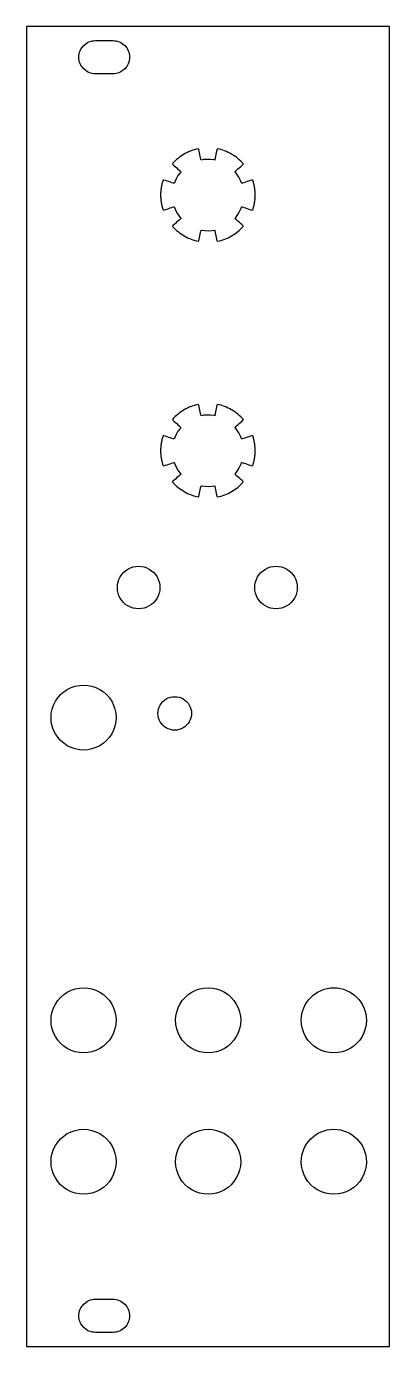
# Model space of a CAD drawing. Extents: x 3 to 41, y 3 to 140.
import ezdxf

# ---------------------------------------------------------------- set-up
doc = ezdxf.new("R2010")
doc.units = 0
doc.layers.add('Layer_1', color=7, linetype='CONTINUOUS')

msp = doc.modelspace()

# ---------------------------------------------------------------- linework, layer by layer
at = {"layer": 'Layer_1', "color": 1}
for points in [[(3.239403, 2.917792), (40.901013, 2.917792), (40.901013, 139.984469), (3.239403, 139.984469)], [(10.396587, 138.50576), (12.20992, 138.50576), (12.3864, 138.497227), (12.557664, 138.4712), (12.72288, 138.42896), (12.881173, 138.371253), (13.031701, 138.298933), (13.173611, 138.21296), (13.428171, 138.003093), (13.638027, 137.748544), (13.724107, 137.606624), (13.796427, 137.456096), (13.854133, 137.297803), (13.896373, 137.132597), (13.9224, 136.961323), (13.930933, 136.784843), (13.9224, 136.608363), (13.896373, 136.437099), (13.854133, 136.271883), (13.796427, 136.113589), (13.724107, 135.963061), (13.638027, 135.821152), (13.428171, 135.566592), (13.173611, 135.356736), (13.031701, 135.270656), (12.881173, 135.198336), (12.72288, 135.140629), (12.557664, 135.098389), (12.3864, 135.072363), (12.20992, 135.063829), (10.396587, 135.063829), (10.220107, 135.072363), (10.048832, 135.098389), (9.883627, 135.140629), (9.725333, 135.198336), (9.574795, 135.270656), (9.432885, 135.356736), (9.178325, 135.566592), (8.968469, 135.821152), (8.882389, 135.963061), (8.810069, 136.113589), (8.752363, 136.271883), (8.710123, 136.437088), (8.684096, 136.608363), (8.675563, 136.784843), (8.684096, 136.961323), (8.710123, 137.132597), (8.752363, 137.297803), (8.810069, 137.456096), (8.882389, 137.606624), (8.968469, 137.748533), (9.178325, 138.003093), (9.432885, 138.212949), (9.574795, 138.299029), (9.725333, 138.371349), (9.883627, 138.429056), (10.048832, 138.471296), (10.220107, 138.497323), (10.396587, 138.505856)], [(10.396587, 7.839104), (12.20992, 7.839104), (12.3864, 7.830571), (12.557664, 7.804544), (12.72288, 7.762304), (12.881173, 7.704597), (13.031701, 7.632277), (13.173611, 7.546197), (13.428171, 7.336341), (13.638027, 7.081781), (13.724107, 6.939872), (13.796427, 6.789344), (13.854133, 6.631051), (13.896373, 6.465845), (13.9224, 6.294571), (13.930933, 6.118091), (13.9224, 5.941611), (13.896373, 5.770336), (13.854133, 5.605131), (13.796427, 5.446837), (13.724107, 5.296309), (13.638027, 5.1544), (13.428171, 4.89984), (13.173611, 4.689984), (13.031701, 4.603904), (12.881173, 4.531584), (12.72288, 4.473877), (12.557664, 4.431637), (12.3864, 4.405611), (12.20992, 4.397077), (10.396587, 4.397077), (10.220107, 4.405611), (10.048832, 4.431637), (9.883627, 4.473877), (9.725333, 4.531584), (9.574795, 4.603904), (9.432885, 4.689984), (9.178325, 4.89984), (8.968469, 5.1544), (8.882496, 5.296309), (8.810176, 5.446837), (8.752469, 5.605131), (8.710229, 5.770336), (8.684203, 5.941611), (8.675669, 6.118091), (8.684203, 6.294571), (8.710229, 6.465845), (8.752469, 6.631051), (8.810176, 6.789344), (8.882496, 6.939872), (8.968469, 7.081781), (9.178325, 7.336341), (9.432885, 7.546197), (9.574795, 7.632277), (9.725333, 7.704597), (9.883627, 7.762304), (10.048832, 7.804544), (10.220107, 7.830571), (10.396587, 7.839104)]]:
    msp.add_lwpolyline(points, close=True, dxfattribs=at)
for points in [[(22.952917, 127.035168), (22.918144, 126.863189), (22.883371, 126.691211), (22.849237, 126.519232), (22.814464, 126.347243), (22.780864, 126.175819), (22.767637, 126.110752), (22.709717, 126.122912), (22.343168, 126.169739), (21.972747, 126.179339), (21.603989, 126.152352), (21.354293, 126.108832), (21.34096, 126.170592), (21.306187, 126.343125), (21.271413, 126.516203), (21.23664, 126.688736), (21.201867, 126.861813), (21.167733, 127.034901), (21.13296, 127.207979), (21.064587, 127.276352), (20.872235, 127.232405), (20.682357, 127.180885), (20.495125, 127.122005), (20.310784, 127.055765), (20.129504, 126.982379), (19.951499, 126.901952), (19.776971, 126.814485), (19.606123, 126.720192), (19.439157, 126.619179), (19.276277, 126.511595), (19.117685, 126.397525), (18.963584, 126.277099), (18.814176, 126.150411), (18.669664, 126.0176), (18.530251, 125.878773), (18.396149, 125.734059), (18.422069, 125.642539), (18.554912, 125.525131), (18.688299, 125.408267), (18.821141, 125.290859), (18.953984, 125.173451), (19.087936, 125.056597), (19.220779, 124.939733), (19.263765, 124.901653), (19.172245, 124.79584), (18.955616, 124.495979), (18.769312, 124.175723), (18.616064, 123.838933), (18.560384, 123.67632), (18.503637, 123.695627), (18.334965, 123.752373), (18.166848, 123.80912), (17.998731, 123.865867), (17.830613, 123.922613), (17.662485, 123.97936), (17.494368, 124.036107), (17.403381, 124.011893), (17.373515, 123.91888), (17.345461, 123.825333), (17.319328, 123.731253), (17.295115, 123.636747), (17.272715, 123.541813), (17.252235, 123.446453), (17.233675, 123.350773), (17.217035, 123.254773), (17.202315, 123.158453), (17.189515, 123.061813), (17.178635, 122.96496), (17.170101, 122.867893), (17.162635, 122.770613), (17.157301, 122.67312), (17.154101, 122.57552), (17.153035, 122.477813), (17.154101, 122.37904), (17.157301, 122.280373), (17.162635, 122.18192), (17.170101, 122.083573), (17.179701, 121.98544), (17.191008, 121.88752), (17.204235, 121.78992), (17.219381, 121.69264), (17.236555, 121.59568), (17.255648, 121.49904), (17.276661, 121.402827), (17.299595, 121.306933), (17.324448, 121.211573), (17.351221, 121.11664), (17.379915, 121.02224), (17.410528, 120.928373), (17.494368, 120.906293), (17.660832, 120.96304), (17.827851, 121.019253), (17.994869, 121.075467), (18.161333, 121.13168), (18.328352, 121.187893), (18.494816, 121.24464), (18.562123, 121.267253), (18.685045, 120.955275), (18.853173, 120.626197), (18.992075, 120.404053), (19.214763, 120.108053), (19.271509, 120.046293), (19.211456, 119.99392), (19.079723, 119.878165), (18.947979, 119.762411), (18.816235, 119.646656), (18.684501, 119.530901), (18.553312, 119.415147), (18.421568, 119.299392), (18.399488, 119.218965), (18.533653, 119.073824), (18.673141, 118.934603), (18.817749, 118.801408), (18.967285, 118.674357), (19.121536, 118.553579), (19.280299, 118.439179), (19.443371, 118.331285), (19.610549, 118.230059), (19.781621, 118.135552), (19.956395, 118.047872), (20.134656, 117.967125), (20.316203, 117.893525), (20.500843, 117.827072), (20.688363, 117.767979), (20.87856, 117.716352), (21.071232, 117.672299), (21.131819, 117.734059), (21.166592, 117.906037), (21.200725, 118.078571), (21.235499, 118.250549), (21.270272, 118.422528), (21.304405, 118.594507), (21.338539, 118.765931), (21.354539, 118.844224), (21.410219, 118.832704), (21.777877, 118.785877), (22.147189, 118.776277), (22.517056, 118.802731), (22.765643, 118.845717), (22.780469, 118.771797), (22.814603, 118.599275), (22.849376, 118.425632), (22.884149, 118.253109), (22.918923, 118.080576), (22.953696, 117.907499), (22.987829, 117.734965), (23.045749, 117.675979), (23.238496, 117.719712), (23.428779, 117.771019), (23.616395, 117.829792), (23.801152, 117.895819), (23.982837, 117.969099), (24.161237, 118.049525), (24.33616, 118.136885), (24.507403, 118.231072), (24.674763, 118.332085), (24.838027, 118.43968), (24.996992, 118.553781), (25.151456, 118.674272), (25.301227, 118.801035), (25.44608, 118.933963), (25.585813, 119.072928), (25.720245, 119.217813), (25.698699, 119.299947), (25.564747, 119.416245), (25.43136, 119.533664), (25.298528, 119.651061), (25.165131, 119.76848), (25.031189, 119.885333), (24.898347, 120.002741), (24.84928, 120.046261), (24.947947, 120.159819), (25.164576, 120.45968), (25.350336, 120.779381), (25.503573, 121.116725), (25.555413, 121.267755), (25.616, 121.247381), (25.784672, 121.190635), (25.952789, 121.133355), (26.120917, 121.077141), (26.289024, 121.019755), (26.457696, 120.963008), (26.625824, 120.906261), (26.711264, 120.928341), (26.741771, 121.022315), (26.770357, 121.116715), (26.797024, 121.211648), (26.821771, 121.307008), (26.844597, 121.402901), (26.865504, 121.499115), (26.884384, 121.595755), (26.901344, 121.692715), (26.916384, 121.789995), (26.929397, 121.887595), (26.940491, 121.985515), (26.950091, 122.083648), (26.957557, 122.181995), (26.962891, 122.280448), (26.966091, 122.379115), (26.967157, 122.477888), (26.966091, 122.575701), (26.962891, 122.673408), (26.957557, 122.771008), (26.950091, 122.868395), (26.940491, 122.965568), (26.929397, 123.062528), (26.916384, 123.159168), (26.901451, 123.255595), (26.884597, 123.351701), (26.865931, 123.447488), (26.845344, 123.542848), (26.822837, 123.637781), (26.798411, 123.732288), (26.772064, 123.826368), (26.743904, 123.920021), (26.713824, 124.013141), (26.625611, 124.036821), (26.458592, 123.980075), (26.291573, 123.923861), (26.125109, 123.867648), (25.958091, 123.810901), (25.791627, 123.754688), (25.624608, 123.698475), (25.562315, 123.677568), (25.436085, 124.000032), (25.266859, 124.329653), (25.127957, 124.551797), (24.905824, 124.847243), (24.855691, 124.901856), (24.907531, 124.947616), (25.039264, 125.063371), (25.170997, 125.17968), (25.302741, 125.29488), (25.434485, 125.410635), (25.565675, 125.526389), (25.697408, 125.642144), (25.742635, 125.712117), (25.607125, 125.860651), (25.466048, 126.003093), (25.319659, 126.139317), (25.168139, 126.269205), (25.011723, 126.392629), (24.850624, 126.509461), (24.685056, 126.619584), (24.515211, 126.722837), (24.341344, 126.819157), (24.163637, 126.908437), (23.982325, 126.990464), (23.7976, 127.065131), (23.609707, 127.132331), (23.418837, 127.191957), (23.225195, 127.243904), (23.104341, 127.261184), (23.065835, 127.249664), (23.037248, 127.226304), (22.996075, 127.148117), (22.952875, 127.035488), (22.952875, 127.035488)], [(22.952917, 100.48864), (22.918144, 100.316661), (22.883371, 100.144683), (22.849237, 99.972704), (22.814464, 99.800725), (22.780864, 99.629291), (22.767637, 99.564224), (22.709717, 99.576384), (22.343168, 99.623211), (21.972747, 99.632811), (21.603989, 99.605824), (21.354293, 99.562304), (21.34096, 99.624064), (21.306187, 99.796597), (21.271413, 99.969675), (21.23664, 100.142208), (21.201867, 100.315285), (21.167733, 100.488373), (21.13296, 100.661451), (21.064587, 100.729824), (20.872235, 100.685877), (20.682357, 100.634357), (20.495125, 100.575477), (20.310784, 100.509237), (20.129504, 100.435851), (19.951499, 100.355424), (19.776971, 100.267957), (19.606123, 100.173664), (19.439157, 100.072651), (19.276277, 99.965067), (19.117685, 99.850997), (18.963584, 99.730571), (18.814176, 99.603883), (18.669664, 99.471072), (18.530251, 99.332245), (18.396149, 99.187531), (18.422069, 99.096011), (18.554912, 98.978603), (18.688299, 98.861739), (18.821141, 98.744331), (18.953984, 98.626923), (19.087936, 98.510069), (19.220779, 98.393205), (19.263765, 98.355125), (19.172245, 98.249312), (18.955616, 97.949451), (18.769312, 97.629195), (18.616064, 97.292405), (18.560384, 97.129803), (18.503637, 97.149109), (18.334965, 97.205856), (18.166848, 97.262603), (17.998731, 97.319349), (17.830613, 97.376096), (17.662485, 97.432843), (17.494368, 97.489589), (17.403381, 97.465376), (17.373515, 97.372363), (17.345461, 97.278816), (17.319328, 97.184736), (17.295115, 97.090229), (17.272715, 96.995296), (17.252235, 96.899936), (17.233675, 96.804256), (17.217035, 96.708256), (17.202315, 96.611936), (17.189515, 96.515296), (17.178635, 96.418443), (17.170101, 96.321376), (17.162635, 96.224096), (17.157301, 96.126603), (17.154101, 96.029003), (17.153035, 95.931296), (17.154101, 95.832523), (17.157301, 95.733856), (17.162635, 95.635403), (17.170101, 95.537056), (17.179701, 95.438923), (17.191008, 95.341003), (17.204235, 95.243403), (17.219381, 95.146123), (17.236555, 95.049163), (17.255648, 94.952523), (17.276661, 94.856309), (17.299595, 94.760416), (17.324448, 94.665056), (17.351221, 94.570123), (17.379915, 94.475723), (17.410528, 94.381856), (17.494368, 94.359776), (17.660832, 94.416523), (17.827851, 94.472736), (17.994869, 94.528949), (18.161333, 94.585163), (18.328352, 94.641376), (18.494816, 94.698123), (18.562123, 94.720736), (18.685045, 94.408747), (18.853173, 94.079669), (18.992075, 93.857525), (19.214763, 93.561525), (19.271509, 93.499765), (19.211456, 93.447392), (19.079723, 93.331637), (18.947979, 93.215883), (18.816235, 93.100128), (18.684501, 92.984373), (18.553312, 92.868619), (18.421568, 92.752864), (18.399488, 92.672437), (18.533653, 92.527296), (18.673141, 92.388075), (18.817749, 92.254891), (18.967285, 92.12784), (19.121536, 92.007051), (19.280299, 91.892661), (19.443371, 91.784757), (19.610549, 91.683531), (19.781621, 91.589024), (19.956395, 91.501344), (20.134656, 91.420597), (20.316203, 91.346997), (20.500843, 91.280544), (20.688363, 91.221451), (20.87856, 91.169824), (21.071232, 91.125771), (21.131819, 91.187531), (21.166592, 91.359509), (21.200725, 91.532043), (21.235499, 91.704021), (21.270272, 91.876011), (21.304405, 92.047979), (21.338539, 92.219413), (21.354539, 92.297707), (21.410219, 92.286187), (21.777877, 92.23936), (22.147189, 92.22976), (22.517056, 92.256213), (22.765643, 92.2992), (22.780469, 92.225387), (22.814603, 92.052853), (22.849376, 91.879211), (22.884149, 91.706688), (22.918923, 91.534155), (22.953696, 91.361077), (22.987829, 91.188544), (23.045749, 91.129557), (23.238496, 91.173291), (23.428779, 91.224597), (23.616395, 91.283371), (23.801152, 91.349397), (23.982837, 91.422677), (24.161237, 91.503104), (24.33616, 91.590464), (24.507403, 91.684651), (24.674763, 91.785664), (24.838027, 91.893259), (24.996992, 92.00736), (25.151456, 92.127851), (25.301227, 92.254613), (25.44608, 92.387541), (25.585813, 92.526507), (25.720245, 92.671381), (25.698699, 92.753515), (25.564747, 92.869824), (25.43136, 92.987232), (25.298517, 93.10464), (25.16512, 93.222048), (25.031179, 93.338901), (24.898336, 93.45632), (24.849269, 93.49984), (24.947936, 93.613387), (25.164565, 93.913248), (25.350325, 94.232949), (25.503563, 94.570304), (25.555403, 94.721333), (25.615989, 94.70096), (25.784661, 94.644213), (25.952779, 94.586933), (26.120907, 94.53072), (26.289013, 94.473333), (26.457685, 94.416587), (26.625813, 94.35984), (26.711253, 94.38192), (26.74176, 94.475893), (26.770347, 94.570293), (26.797013, 94.665227), (26.82176, 94.760587), (26.844587, 94.85648), (26.865493, 94.952693), (26.884373, 95.049333), (26.901333, 95.146293), (26.916373, 95.243573), (26.929387, 95.341173), (26.94048, 95.439093), (26.95008, 95.537227), (26.957547, 95.635573), (26.96288, 95.734027), (26.96608, 95.832693), (26.967147, 95.931467), (26.96608, 96.02928), (26.96288, 96.126987), (26.957547, 96.224587), (26.95008, 96.321973), (26.94048, 96.419147), (26.929387, 96.516107), (26.916373, 96.612747), (26.90144, 96.709173), (26.884587, 96.80528), (26.86592, 96.901067), (26.845333, 96.996427), (26.822827, 97.09136), (26.7984, 97.185867), (26.772053, 97.279947), (26.743893, 97.373493), (26.713813, 97.466613), (26.6256, 97.490293), (26.458581, 97.433547), (26.291563, 97.377333), (26.125099, 97.32112), (25.95808, 97.264373), (25.791616, 97.20816), (25.624597, 97.151947), (25.562304, 97.13104), (25.436075, 97.453504), (25.266848, 97.783125), (25.127947, 98.005269), (24.905813, 98.300715), (24.85568, 98.355328), (24.90752, 98.401088), (25.039253, 98.516843), (25.170987, 98.633152), (25.302731, 98.748352), (25.434475, 98.864107), (25.565664, 98.979861), (25.697397, 99.095616), (25.742624, 99.165589), (25.607115, 99.314123), (25.466037, 99.456565), (25.319648, 99.592789), (25.168128, 99.722677), (25.011712, 99.846101), (24.850613, 99.962933), (24.685045, 100.073056), (24.515211, 100.176309), (24.341333, 100.272629), (24.163627, 100.361909), (23.982315, 100.443936), (23.7976, 100.518603), (23.609696, 100.585803), (23.418827, 100.645429), (23.225184, 100.697376), (23.090635, 100.729269), (23.037835, 100.696843), (22.997621, 100.645536), (22.969461, 100.575989), (22.953035, 100.488949), (22.953035, 100.488949)]]:
    msp.add_lwpolyline(points, dxfattribs=at)
at = {"layer": 'Layer_1', "color": 7}
for points in [[(17.083301, 81.725771)], [(31.334117, 81.725771)], [(20.358347, 68.654517)], [(12.537666, 68.224203)], [(12.537666, 36.793312)], [(25.460568, 36.793312)], [(38.494434, 36.793312)], [(12.537666, 22.108939)], [(25.460568, 22.108939)], [(38.494434, 22.108939)]]:
    msp.add_lwpolyline(points, close=True, dxfattribs=at)
for points in [[(12.669339, 81.725771), (12.669339, 82.514249), (13.089987, 83.242833), (13.772829, 83.637072)], [(13.772829, 83.637072), (14.455672, 84.031312), (15.296968, 84.031312), (15.979811, 83.637072)], [(15.979811, 83.637072), (16.662653, 83.242833), (17.083301, 82.514249), (17.083301, 81.725771)], [(26.920155, 81.725771), (26.920155, 82.514249), (27.340803, 83.242833), (28.023645, 83.637072)], [(28.023645, 83.637072), (28.706488, 84.031312), (29.547784, 84.031312), (30.230627, 83.637072)], [(30.230627, 83.637072), (30.913469, 83.242833), (31.334117, 82.514249), (31.334117, 81.725771)], [(13.772829, 79.814469), (13.089987, 80.208708), (12.669339, 80.937292), (12.669339, 81.725771)], [(17.083301, 81.725771), (17.083301, 80.937292), (16.662653, 80.208708), (15.979811, 79.814469)], [(28.023645, 79.814469), (27.340803, 80.208708), (26.920155, 80.937292), (26.920155, 81.725771)], [(31.334117, 81.725771), (31.334117, 80.937292), (30.913469, 80.208708), (30.230627, 79.814469)], [(15.979811, 79.814469), (15.296968, 79.42023), (14.455672, 79.42023), (13.772829, 79.814469)], [(30.230627, 79.814469), (29.547784, 79.42023), (28.706488, 79.42023), (28.023645, 79.814469)], [(7.476975, 71.145994), (8.52083, 71.748665), (9.806914, 71.748665), (10.850769, 71.145994)], [(5.790078, 68.224203), (5.790078, 69.429543), (6.433119, 70.543324), (7.476975, 71.145994)], [(10.850769, 71.145994), (11.894625, 70.543324), (12.537666, 69.429543), (12.537666, 68.224203)], [(16.877835, 68.654517), (16.877835, 69.276251), (17.209526, 69.850756), (17.747963, 70.161623)], [(17.747963, 70.161623), (18.2864, 70.47249), (18.949782, 70.47249), (19.488219, 70.161623)], [(19.488219, 70.161623), (20.026656, 69.850756), (20.358347, 69.276251), (20.358347, 68.654517)], [(17.747963, 67.147411), (17.209526, 67.458278), (16.877835, 68.032784), (16.877835, 68.654517)], [(20.358347, 68.654517), (20.358347, 68.032784), (20.026656, 67.458278), (19.488219, 67.147411)], [(7.476975, 65.302411), (6.433119, 65.905081), (5.790078, 67.018862), (5.790078, 68.224203)], [(12.537666, 68.224203), (12.537666, 67.018862), (11.894625, 65.905081), (10.850769, 65.302411)], [(19.488219, 67.147411), (18.949782, 66.836545), (18.2864, 66.836545), (17.747963, 67.147411)], [(10.850769, 65.302411), (9.806914, 64.699741), (8.52083, 64.699741), (7.476975, 65.302411)], [(7.476975, 39.715104), (8.52083, 40.317774), (9.806914, 40.317774), (10.850769, 39.715104)], [(20.399876, 39.715104), (21.443732, 40.317774), (22.729815, 40.317774), (23.773671, 39.715104)], [(31.746846, 36.793312), (31.746846, 38.656607), (33.257345, 40.167106), (35.12064, 40.167106)], [(35.12064, 40.167106), (36.983935, 40.167106), (38.494434, 38.656607), (38.494434, 36.793312)], [(5.790078, 36.793312), (5.790078, 37.998653), (6.433119, 39.112433), (7.476975, 39.715104)], [(10.850769, 39.715104), (11.894625, 39.112433), (12.537666, 37.998653), (12.537666, 36.793312)], [(18.712979, 36.793312), (18.712979, 37.998653), (19.356021, 39.112433), (20.399876, 39.715104)], [(23.773671, 39.715104), (24.817526, 39.112433), (25.460568, 37.998653), (25.460568, 36.793312)], [(7.476975, 33.87152), (6.433119, 34.474191), (5.790078, 35.587971), (5.790078, 36.793312)], [(12.537666, 36.793312), (12.537666, 35.587971), (11.894625, 34.474191), (10.850769, 33.87152)], [(20.399876, 33.87152), (19.356021, 34.474191), (18.712979, 35.587971), (18.712979, 36.793312)], [(25.460568, 36.793312), (25.460568, 35.587971), (24.817526, 34.474191), (23.773671, 33.87152)], [(33.433743, 33.87152), (32.389887, 34.474191), (31.746846, 35.587971), (31.746846, 36.793312)], [(38.494434, 36.793312), (38.494434, 35.587971), (37.851393, 34.474191), (36.807537, 33.87152)], [(10.850769, 33.87152), (9.806914, 33.26885), (8.52083, 33.26885), (7.476975, 33.87152)], [(23.773671, 33.87152), (22.729815, 33.26885), (21.443732, 33.26885), (20.399876, 33.87152)], [(36.807537, 33.87152), (35.763682, 33.26885), (34.477598, 33.26885), (33.433743, 33.87152)], [(5.790078, 22.108939), (5.790078, 23.314279), (6.433119, 24.42806), (7.476975, 25.03073)], [(7.476975, 25.03073), (8.52083, 25.633401), (9.806914, 25.633401), (10.850769, 25.03073)], [(10.850769, 25.03073), (11.894625, 24.42806), (12.537666, 23.314279), (12.537666, 22.108939)], [(18.712979, 22.108939), (18.712979, 23.314279), (19.356021, 24.42806), (20.399876, 25.03073)], [(20.399876, 25.03073), (21.443732, 25.633401), (22.729815, 25.633401), (23.773671, 25.03073)], [(23.773671, 25.03073), (24.817526, 24.42806), (25.460568, 23.314279), (25.460568, 22.108939)], [(31.746846, 22.108939), (31.746846, 23.972234), (33.257345, 25.482733), (35.12064, 25.482733)], [(35.12064, 25.482733), (36.983935, 25.482733), (38.494434, 23.972234), (38.494434, 22.108939)], [(7.476975, 19.187147), (6.433119, 19.789817), (5.790078, 20.903598), (5.790078, 22.108939)], [(12.537666, 22.108939), (12.537666, 20.903598), (11.894625, 19.789817), (10.850769, 19.187147)], [(20.399876, 19.187147), (19.356021, 19.789817), (18.712979, 20.903598), (18.712979, 22.108939)], [(25.460568, 22.108939), (25.460568, 20.903598), (24.817526, 19.789817), (23.773671, 19.187147)], [(33.433743, 19.187147), (32.389887, 19.789817), (31.746846, 20.903598), (31.746846, 22.108939)], [(38.494434, 22.108939), (38.494434, 20.903598), (37.851393, 19.789817), (36.807537, 19.187147)], [(10.850769, 19.187147), (9.806914, 18.584477), (8.52083, 18.584477), (7.476975, 19.187147)], [(23.773671, 19.187147), (22.729815, 18.584477), (21.443732, 18.584477), (20.399876, 19.187147)], [(36.807537, 19.187147), (35.763682, 18.584477), (34.477598, 18.584477), (33.433743, 19.187147)]]:
    msp.add_open_spline(points, degree=3, dxfattribs=at)

doc.saveas('drawing.dxf')
